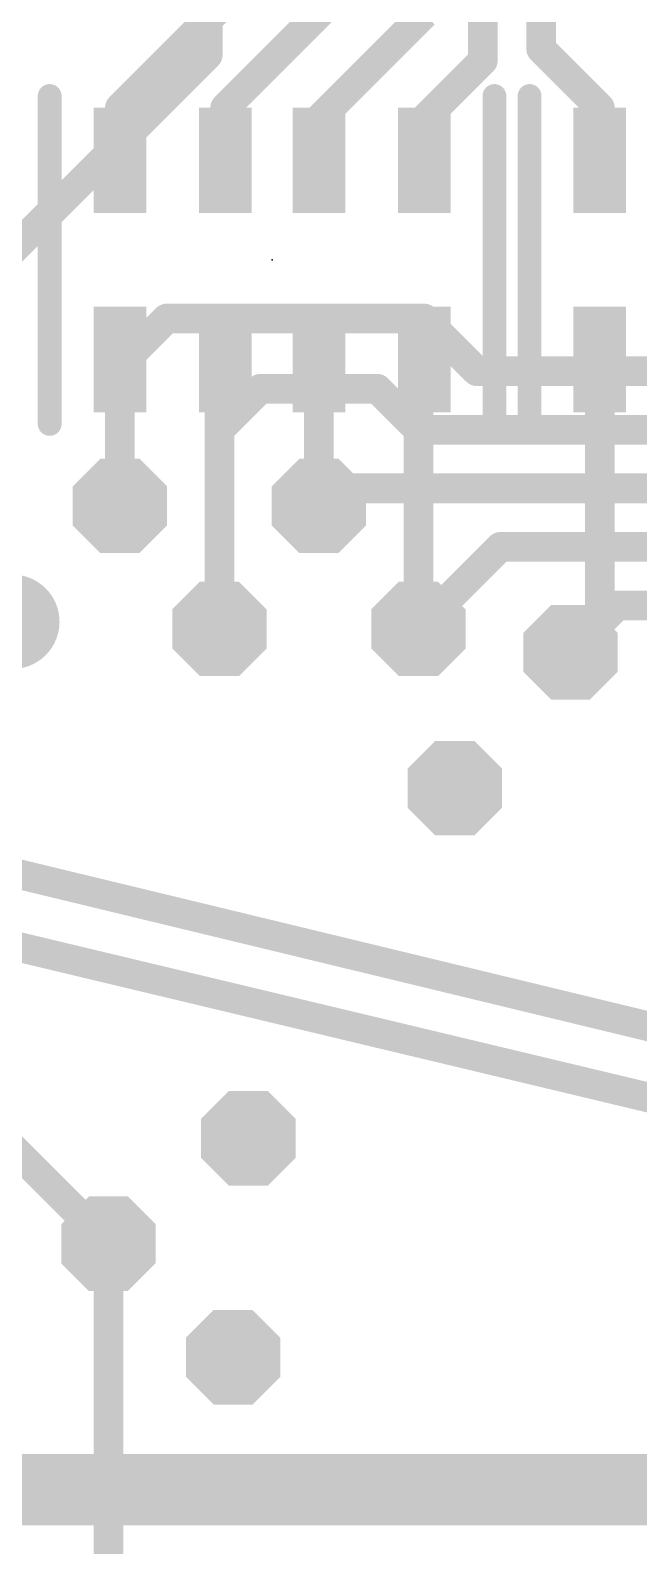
# Model space of a CAD drawing. Extents: x -31 to 165, y 0 to 136.
# Drawn here: x 25.13 to 30.33, y 31.32 to 44.26 of the extents above; entities that cross this region are included whole.
import ezdxf

# ---------------------------------------------------------------- set-up
doc = ezdxf.new("R2010")
doc.units = 0
for name, color, linetype in [('1', 12, 'CONTINUOUS'), ('16', 132, 'CONTINUOUS'), ('18', 3, 'CONTINUOUS'), ('21', 40, 'CONTINUOUS'), ('23', 40, 'CONTINUOUS')]:
    doc.layers.add(name, color=color, linetype=linetype)

# ---------------------------------------------------------------- blocks, each defined once
blk = doc.blocks.new('RECT')
blk.add_solid([(-0.5, -0.5), (0.5, -0.5), (-0.5, 0.5), (0.5, 0.5)])
blk = doc.blocks.new('OCTAGONV')
at = {"const_width": 0.5}
blk.add_lwpolyline([(-0.25, -0.1036), (-0.25, 0.1036), (-0.1036, 0.25), (0.1036, 0.25), (0.25, 0.1036), (0.25, -0.1036), (0.1036, -0.25), (-0.1036, -0.25), (-0.25, -0.1036), (-0.25, 0.1036)], dxfattribs=at)
blk = doc.blocks.new('ROUNDV')
at = {"const_width": 0.5}
blk.add_lwpolyline([(0, -0.25, 1), (0, 0.25, 1), (0, -0.25)], format="xyb", dxfattribs=at)

msp = doc.modelspace()

# ---------------------------------------------------------------- linework, layer by layer
at = {"layer": '1', "const_width": 0.254}
for points in [[(28.9992, 51.251), (28.9992, 44.001)], [(29.4992, 51.251), (29.4992, 44.101)], [(27.4992, 45.201), (25.8992, 43.601)], [(27.9992, 44.801), (26.7992, 43.601)], [(28.4992, 44.401), (27.5992, 43.501)], [(28.9992, 44.001), (28.4992, 43.501)], [(29.4992, 44.101), (29.9992, 43.601)], [(25.8992, 43.601), (25.8992, 43.151)], [(26.7992, 43.601), (26.7992, 43.151)], [(27.5992, 43.501), (27.5992, 43.151)], [(28.4992, 43.501), (28.4992, 43.151)], [(29.9992, 43.601), (29.9992, 43.151)], [(25.8992, 41.451), (25.8992, 40.201)], [(26.7992, 41.451), (26.7492, 41.401)], [(27.5992, 41.451), (27.5992, 40.201)], [(28.4992, 41.451), (28.4492, 41.401)], [(29.9992, 41.451), (29.9992, 39.201)], [(26.7492, 41.401), (26.7492, 39.151)], [(28.4492, 41.401), (28.4492, 39.151)], [(29.9992, 39.201), (29.7492, 38.951)], [(20.1922, 38.227), (33.5432, 35.002)], [(20.1922, 37.592), (33.1622, 34.494)], [(25.8012, 33.902), (25.8012, 23.6765)]]:
    msp.add_lwpolyline(points, dxfattribs=at)
at = {"layer": '1', "const_width": 0.127}
for points in [[(29.0441, 43.9561, 1), (28.9543, 44.0459)], [(29.5441, 44.1459, 1), (29.4543, 44.0561)], [(29.4357, 44.101, 1), (29.5627, 44.101)], [(28.9357, 44.001, 1), (29.0627, 44.001)], [(25.9627, 43.601, 1), (25.8357, 43.601)], [(25.8543, 43.6459, 1), (25.9441, 43.5561)], [(26.8627, 43.601, 1), (26.7357, 43.601)], [(26.7543, 43.6459, 1), (26.8441, 43.5561)], [(27.6627, 43.501, 1), (27.5357, 43.501)], [(27.5543, 43.5459, 1), (27.6441, 43.4561)], [(28.5627, 43.501, 1), (28.4357, 43.501)], [(28.4543, 43.5459, 1), (28.5441, 43.4561)], [(30.0627, 43.601, 1), (29.9357, 43.601)], [(29.9543, 43.5561, 1), (30.0441, 43.6459)], [(25.8357, 43.151, 1), (25.9627, 43.151)], [(26.7357, 43.151, 1), (26.8627, 43.151)], [(27.5357, 43.151, 1), (27.6627, 43.151)], [(28.4357, 43.151, 1), (28.5627, 43.151)], [(29.9357, 43.151, 1), (30.0627, 43.151)], [(25.9627, 41.451, 1), (25.8357, 41.451)], [(26.8441, 41.4061, 1), (26.7543, 41.4959)], [(27.6627, 41.451, 1), (27.5357, 41.451)], [(28.5441, 41.4061, 1), (28.4543, 41.4959)], [(30.0627, 41.451, 1), (29.9357, 41.451)], [(26.8127, 41.401, 1), (26.6857, 41.401)], [(26.7043, 41.4459, 1), (26.7941, 41.3561)], [(28.5127, 41.401, 1), (28.3857, 41.401)], [(28.4043, 41.4459, 1), (28.4941, 41.3561)], [(25.8357, 40.201, 1), (25.9627, 40.201)], [(27.5357, 40.201, 1), (27.6627, 40.201)], [(26.6857, 39.151, 1), (26.8127, 39.151)], [(28.3857, 39.151, 1), (28.5127, 39.151)], [(29.9357, 39.201, 1), (30.0627, 39.201)], [(30.0441, 39.1561, 1), (29.9543, 39.2459)], [(29.7043, 38.9959, 1), (29.7941, 38.9061)], [(25.8647, 33.902, 1), (25.7377, 33.902)]]:
    msp.add_lwpolyline(points, format="xyb", dxfattribs=at)
at = {"layer": '16'}
for points, const_width in [([(26.6492, 44.051), (26.6492, 49.651)], 0.254), ([(26.6492, 44.051), (23.7992, 41.201)], 0.254), ([(26.2992, 41.801), (25.8992, 41.401)], 0.254), ([(28.4992, 41.801), (26.2992, 41.801)], 0.254), ([(28.9492, 41.351), (28.4992, 41.801)], 0.254), ([(25.8992, 41.401), (25.8992, 40.201)], 0.254), ([(41.1492, 41.351), (28.9492, 41.351)], 0.254), ([(27.0992, 41.201), (26.7492, 40.851)], 0.254), ([(28.0992, 41.201), (27.0992, 41.201)], 0.254), ([(28.4492, 40.851), (28.0992, 41.201)], 0.254), ([(26.7492, 40.851), (26.7492, 39.151)], 0.254), ([(28.4492, 40.851), (41.5492, 40.851)], 0.254), ([(27.7492, 40.351), (27.5992, 40.201)], 0.254), ([(42.2992, 40.351), (27.7492, 40.351)], 0.254), ([(28.4492, 39.151), (29.1492, 39.851)], 0.254), ([(29.1492, 39.851), (43.3992, 39.851)], 0.254), ([(29.7492, 38.951), (30.1492, 39.351)], 0.254), ([(30.1492, 39.351), (43.8492, 39.351)], 0.254), ([(23.7992, 35.904), (25.8012, 33.902)], 0.254), ([(31.4992, 31.801), (20.2992, 31.801)], 0.6096)]:
    msp.add_lwpolyline(points, dxfattribs=dict(at, const_width=const_width))
at = {"layer": '16', "const_width": 0.127}
for points in [[(26.6941, 44.0061, 1), (26.6043, 44.0959)], [(26.5857, 44.051, 1), (26.7127, 44.051)], [(26.2992, 41.8645, 1), (26.2992, 41.7375)], [(26.3441, 41.7561, 1), (26.2543, 41.8459)], [(28.5441, 41.8459, 1), (28.4543, 41.7561)], [(28.4992, 41.7375, 1), (28.4992, 41.8645)], [(25.9627, 41.401, 1), (25.8357, 41.401)], [(25.8543, 41.4459, 1), (25.9441, 41.3561)], [(28.9492, 41.4145, 1), (28.9492, 41.2875)], [(28.9043, 41.3061, 1), (28.9941, 41.3959)], [(27.0992, 41.2645, 1), (27.0992, 41.1375)], [(27.1441, 41.1561, 1), (27.0543, 41.2459)], [(28.1441, 41.2459, 1), (28.0543, 41.1561)], [(28.0992, 41.1375, 1), (28.0992, 41.2645)], [(26.8127, 40.851, 1), (26.6857, 40.851)], [(26.7043, 40.8959, 1), (26.7941, 40.8061)], [(28.4492, 40.9145, 1), (28.4492, 40.7875)], [(28.4043, 40.8061, 1), (28.4941, 40.8959)], [(27.7492, 40.4145, 1), (27.7492, 40.2875)], [(27.7941, 40.3061, 1), (27.7043, 40.3959)], [(25.8357, 40.201, 1), (25.9627, 40.201)], [(27.5543, 40.2459, 1), (27.6441, 40.1561)], [(29.1492, 39.9145, 1), (29.1492, 39.7875)], [(29.1941, 39.8061, 1), (29.1043, 39.8959)], [(30.1492, 39.4145, 1), (30.1492, 39.2875)], [(30.1941, 39.3061, 1), (30.1043, 39.3959)], [(26.6857, 39.151, 1), (26.8127, 39.151)], [(28.4043, 39.1959, 1), (28.4941, 39.1061)], [(29.7043, 38.9959, 1), (29.7941, 38.9061)], [(25.7563, 33.8571, 1), (25.8461, 33.9469)]]:
    msp.add_lwpolyline(points, format="xyb", dxfattribs=at)
at = {"layer": '21', "const_width": 0.2032}
for points in [[(25.2992, 40.901), (25.2992, 43.701)], [(29.0992, 43.701), (29.0992, 40.901)], [(29.3992, 40.901), (29.3992, 43.701)]]:
    msp.add_lwpolyline(points, dxfattribs=at)
at = {"layer": '21', "const_width": 0.1016}
for points in [[(25.35, 43.701, 1), (25.2484, 43.701)], [(29.15, 43.701, 1), (29.0484, 43.701)], [(29.45, 43.701, 1), (29.3484, 43.701)], [(25.2484, 40.901, 1), (25.35, 40.901)], [(29.0484, 40.901, 1), (29.15, 40.901)], [(29.3484, 40.901, 1), (29.45, 40.901)]]:
    msp.add_lwpolyline(points, format="xyb", dxfattribs=at)
at = {"layer": '23'}
msp.add_point((27.1992, 42.301), dxfattribs=at)

# ---------------------------------------------------------------- block references
at = {"layer": '1', "xscale": 0.45, "yscale": 0.9, "rotation": 180}
for p in [(25.8992, 43.151), (26.7992, 43.151), (27.5992, 43.151), (28.4992, 43.151), (29.9992, 43.151), (25.8992, 41.451), (26.7992, 41.451), (27.5992, 41.451), (28.4992, 41.451), (29.9992, 41.451)]:
    msp.add_blockref('RECT', p, dxfattribs=at)
at = {"layer": '18', "xscale": 0.8064, "yscale": 0.8064}
for name, p in [('OCTAGONV', (25.8992, 40.201)), ('OCTAGONV', (25.8992, 40.201)), ('OCTAGONV', (27.5992, 40.201)), ('OCTAGONV', (27.5992, 40.201)), ('ROUNDV', (24.9802, 39.212)), ('ROUNDV', (24.9802, 39.212)), ('OCTAGONV', (26.7492, 39.151)), ('OCTAGONV', (26.7492, 39.151)), ('OCTAGONV', (28.4492, 39.151)), ('OCTAGONV', (28.4492, 39.151)), ('OCTAGONV', (29.7492, 38.951)), ('OCTAGONV', (29.7492, 38.951)), ('OCTAGONV', (28.7612, 37.791)), ('OCTAGONV', (28.7612, 37.791)), ('OCTAGONV', (26.9962, 34.802)), ('OCTAGONV', (26.9962, 34.802)), ('OCTAGONV', (25.8012, 33.902)), ('OCTAGONV', (25.8012, 33.902)), ('OCTAGONV', (26.8662, 32.932)), ('OCTAGONV', (26.8662, 32.932))]:
    msp.add_blockref(name, p, dxfattribs=at)

doc.saveas('drawing.dxf')
